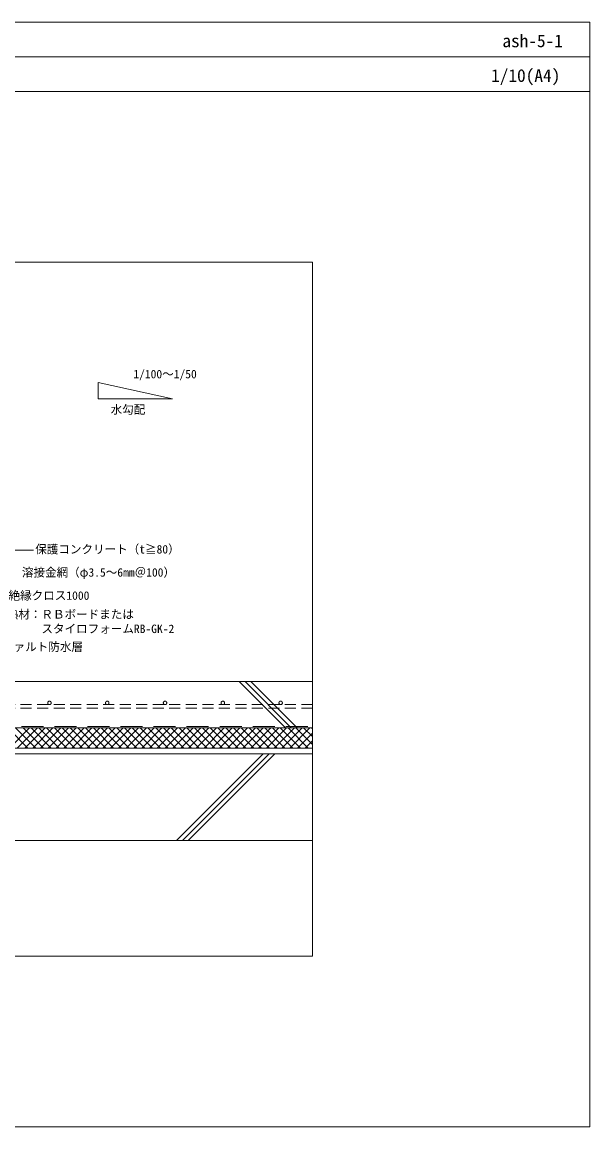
# Model space of a CAD drawing. Units: millimetres, scale not verified. Extents: x -1380 to 1380, y -955 to 955.
# Drawn here: x 398 to 1380, y -955 to 955 of the extents above; entities that cross this region are included whole.
import ezdxf
from ezdxf.enums import TextEntityAlignment as Align

# ---------------------------------------------------------------- set-up
doc = ezdxf.new("R2010")
doc.units = ezdxf.units.MM
doc.header["$LTSCALE"] = 3
doc.linetypes.add('USER1', pattern=[19.05, 12.7, -6.35])
doc.linetypes.add('USER2', pattern=[9.525, 6.35, -3.175])
for name, color, linetype, lineweight in [('0-0_0', 7, 'Continuous', 9), ('0-1_HATCH', 9, 'Continuous', 18), ('0-3_KUTAI', 3, 'Continuous', 18), ('0-4_BOUSUI', 1, 'Continuous', 18), ('0-5_MOJI', 7, 'Continuous', 18), ('0-8_dannnetu', 6, 'Continuous', 18), ('0-A_WAKU', 7, 'Continuous', 18), ('0-B_TENSEN', 4, 'USER2', 18), ('0-D_bousui2', 7, 'USER1', 9)]:
    doc.layers.add(name, color=color, linetype=linetype, lineweight=lineweight)
doc.styles.add('ＭＳ ゴシック', font='')
doc.styles.get('ＭＳ ゴシック').set_extended_font_data('MS Gothic')

msp = doc.modelspace()

# ---------------------------------------------------------------- linework, layer by layer
at = {"layer": '0-0_0', "lineweight": 18}
msp.add_line((-1379.957, 895.031), (1380.043, 895.031), dxfattribs=at)
msp.add_lwpolyline([(-899.957, -659.969), (900.043, -659.969), (900.043, 540.031), (-899.957, 540.031)], close=True, dxfattribs=at)
at = {"layer": '0-1_HATCH'}
for p, q in [((773.435, -184.969), (853.435, -264.969)), ((783.435, -184.969), (863.435, -264.969)), ((793.435, -184.969), (873.435, -264.969)), ((407.887, -299.969), (372.887, -264.969)), ((375.733, -299.969), (410.733, -264.969)), ((421.357, -299.969), (386.357, -264.969)), ((389.204, -299.969), (424.204, -264.969)), ((434.827, -299.969), (399.827, -264.969)), ((402.674, -299.969), (437.674, -264.969)), ((448.298, -299.969), (413.298, -264.969)), ((416.144, -299.969), (451.144, -264.969)), ((461.768, -299.969), (426.768, -264.969)), ((429.615, -299.969), (464.615, -264.969)), ((475.239, -299.969), (440.239, -264.969)), ((443.085, -299.969), (478.085, -264.969)), ((488.709, -299.969), (453.709, -264.969)), ((456.556, -299.969), (491.556, -264.969)), ((502.179, -299.969), (467.179, -264.969)), ((470.026, -299.969), (505.026, -264.969)), ((515.65, -299.969), (480.65, -264.969)), ((483.496, -299.969), (518.496, -264.969)), ((529.12, -299.969), (494.12, -264.969)), ((496.967, -299.969), (531.967, -264.969)), ((542.591, -299.969), (507.591, -264.969)), ((510.437, -299.969), (545.437, -264.969)), ((556.061, -299.969), (521.061, -264.969)), ((523.908, -299.969), (558.908, -264.969)), ((569.531, -299.969), (534.531, -264.969)), ((537.378, -299.969), (572.378, -264.969)), ((583.002, -299.969), (548.002, -264.969)), ((550.848, -299.969), (585.848, -264.969)), ((596.472, -299.969), (561.472, -264.969)), ((564.319, -299.969), (599.319, -264.969)), ((609.942, -299.969), (574.942, -264.969)), ((577.789, -299.969), (612.789, -264.969)), ((623.413, -299.969), (588.413, -264.969)), ((591.259, -299.969), (626.259, -264.969)), ((636.883, -299.969), (601.883, -264.969)), ((604.73, -299.969), (639.73, -264.969)), ((650.354, -299.969), (615.354, -264.969)), ((618.2, -299.969), (653.2, -264.969)), ((663.824, -299.969), (628.824, -264.969)), ((631.671, -299.969), (666.671, -264.969)), ((677.294, -299.969), (642.294, -264.969)), ((645.141, -299.969), (680.141, -264.969)), ((690.765, -299.969), (655.765, -264.969)), ((658.611, -299.969), (693.611, -264.969)), ((704.235, -299.969), (669.235, -264.969)), ((672.082, -299.969), (707.082, -264.969)), ((717.706, -299.969), (682.706, -264.969)), ((685.552, -299.969), (720.552, -264.969)), ((731.176, -299.969), (696.176, -264.969)), ((699.022, -299.969), (734.022, -264.969)), ((744.646, -299.969), (709.646, -264.969)), ((712.493, -299.969), (747.493, -264.969)), ((758.117, -299.969), (723.117, -264.969)), ((725.963, -299.969), (760.963, -264.969)), ((771.587, -299.969), (736.587, -264.969)), ((739.434, -299.969), (774.434, -264.969)), ((785.057, -299.969), (750.057, -264.969)), ((752.904, -299.969), (787.904, -264.969)), ((798.528, -299.969), (763.528, -264.969)), ((766.374, -299.969), (801.374, -264.969)), ((811.998, -299.969), (776.998, -264.969)), ((779.845, -299.969), (814.845, -264.969)), ((825.469, -299.969), (790.469, -264.969)), ((793.315, -299.969), (828.315, -264.969)), ((838.939, -299.969), (803.939, -264.969)), ((806.786, -299.969), (841.786, -264.969)), ((852.409, -299.969), (817.409, -264.969)), ((820.256, -299.969), (855.256, -264.969)), ((865.88, -299.969), (830.88, -264.969)), ((833.726, -299.969), (868.726, -264.969)), ((879.35, -299.969), (844.35, -264.969)), ((847.197, -299.969), (882.197, -264.969)), ((892.821, -299.969), (857.821, -264.969)), ((860.667, -299.969), (895.667, -264.969)), ((900.043, -293.721), (871.291, -264.969)), ((900.043, -280.251), (884.761, -264.969)), ((900.043, -266.781), (898.232, -264.969)), ((874.137, -299.969), (900.043, -274.063)), ((887.608, -299.969), (900.043, -287.533)), ((665.043, -459.969), (815.043, -309.969)), ((675.043, -459.969), (825.043, -309.969)), ((685.043, -459.969), (835.043, -309.969))]:
    msp.add_line(p, q, dxfattribs=at)
at = {"layer": '0-3_KUTAI'}
msp.add_line((900.043, -184.969), (-25.957, -184.969), dxfattribs=at)
for points in [[(900.043, -309.969), (-399.957, -309.969), (-399.957, 90.031)], [(900.043, -459.969), (-199.957, -459.969), (-199.957, -659.969)]]:
    msp.add_lwpolyline(points, dxfattribs=at)
at = {"layer": '0-4_BOUSUI'}
msp.add_lwpolyline([(900.043, -299.969), (-346.317, -299.969), (-389.957, -256.329), (-389.957, 50.031)], dxfattribs=at)
at = {"layer": '0-5_MOJI'}
for p, q in [((657.856, 303.718), (529.477, 332.224)), ((529.477, 332.224), (529.477, 303.718)), ((529.477, 303.718), (657.856, 303.718))]:
    msp.add_line(p, q, dxfattribs=at)
msp.add_lwpolyline([(417.494, 41.911), (367.494, 41.911), (167.305, -304.827)], dxfattribs=at)
at = {"layer": '0-8_dannnetu'}
msp.add_line((900.043, -264.969), (-346.317, -264.969), dxfattribs=at)
at = {"layer": '0-A_WAKU'}
for points in [[(1380.043, 835.031), (-1379.957, 835.031), (-1379.957, 955.031), (1380.043, 955.031)], [(-1379.957, -954.969), (1380.043, -954.969), (1380.043, 955.031), (-1379.957, 955.031)]]:
    msp.add_lwpolyline(points, close=True, dxfattribs=at)
at = {"layer": '0-B_TENSEN'}
msp.add_line((900.043, -230.969), (20.043, -230.969), dxfattribs=at)
msp.add_lwpolyline([(900.043, -224.969), (20.043, -224.969), (20.043, -230.969)], dxfattribs=at)
for centre in [(445.043, -221.969), (545.043, -221.969), (645.043, -221.969), (745.043, -221.969), (845.043, -221.969)]:
    msp.add_circle(centre, 3, dxfattribs=at)
at = {"layer": '0-D_bousui2'}
msp.add_line((-346.317, -262.469), (900.043, -262.469), dxfattribs=at)

# ---------------------------------------------------------------- texts
at = {"layer": '0-5_MOJI', "style": 'ＭＳ ゴシック'}
for s, p in [('1/100～1/50', (590.196, 334.769)), ('水勾配', (550.863, 273.45)), ('保護コンクリート（t≧80）', (420.494, 31.911)), ('溶接金網（φ3.5～6mm＠100）', (397.4, -8.089)), ('絶縁クロス1000', (374.306, -48.089)), ('断熱材：ＲＢボードまたは', (351.212, -80.589)), ('\u3000\u3000\u3000\u3000スタイロフォームRB-GK-2', (351.212, -105.589)), ('アスファルト防水層', (323.118, -136.749))]:
    msp.add_text(s, height=14.66, dxfattribs=at).set_placement(p, align=Align.BOTTOM_LEFT)
at = {"layer": '0-A_WAKU', "style": 'ＭＳ ゴシック'}
for s, p in [('ash-5-1', (1228.597, 905.031)), ('1/10(A4)', (1209.104, 845.031))]:
    msp.add_text(s, height=21.99, dxfattribs=at).set_placement(p, align=Align.BOTTOM_LEFT)

doc.saveas('drawing.dxf')
